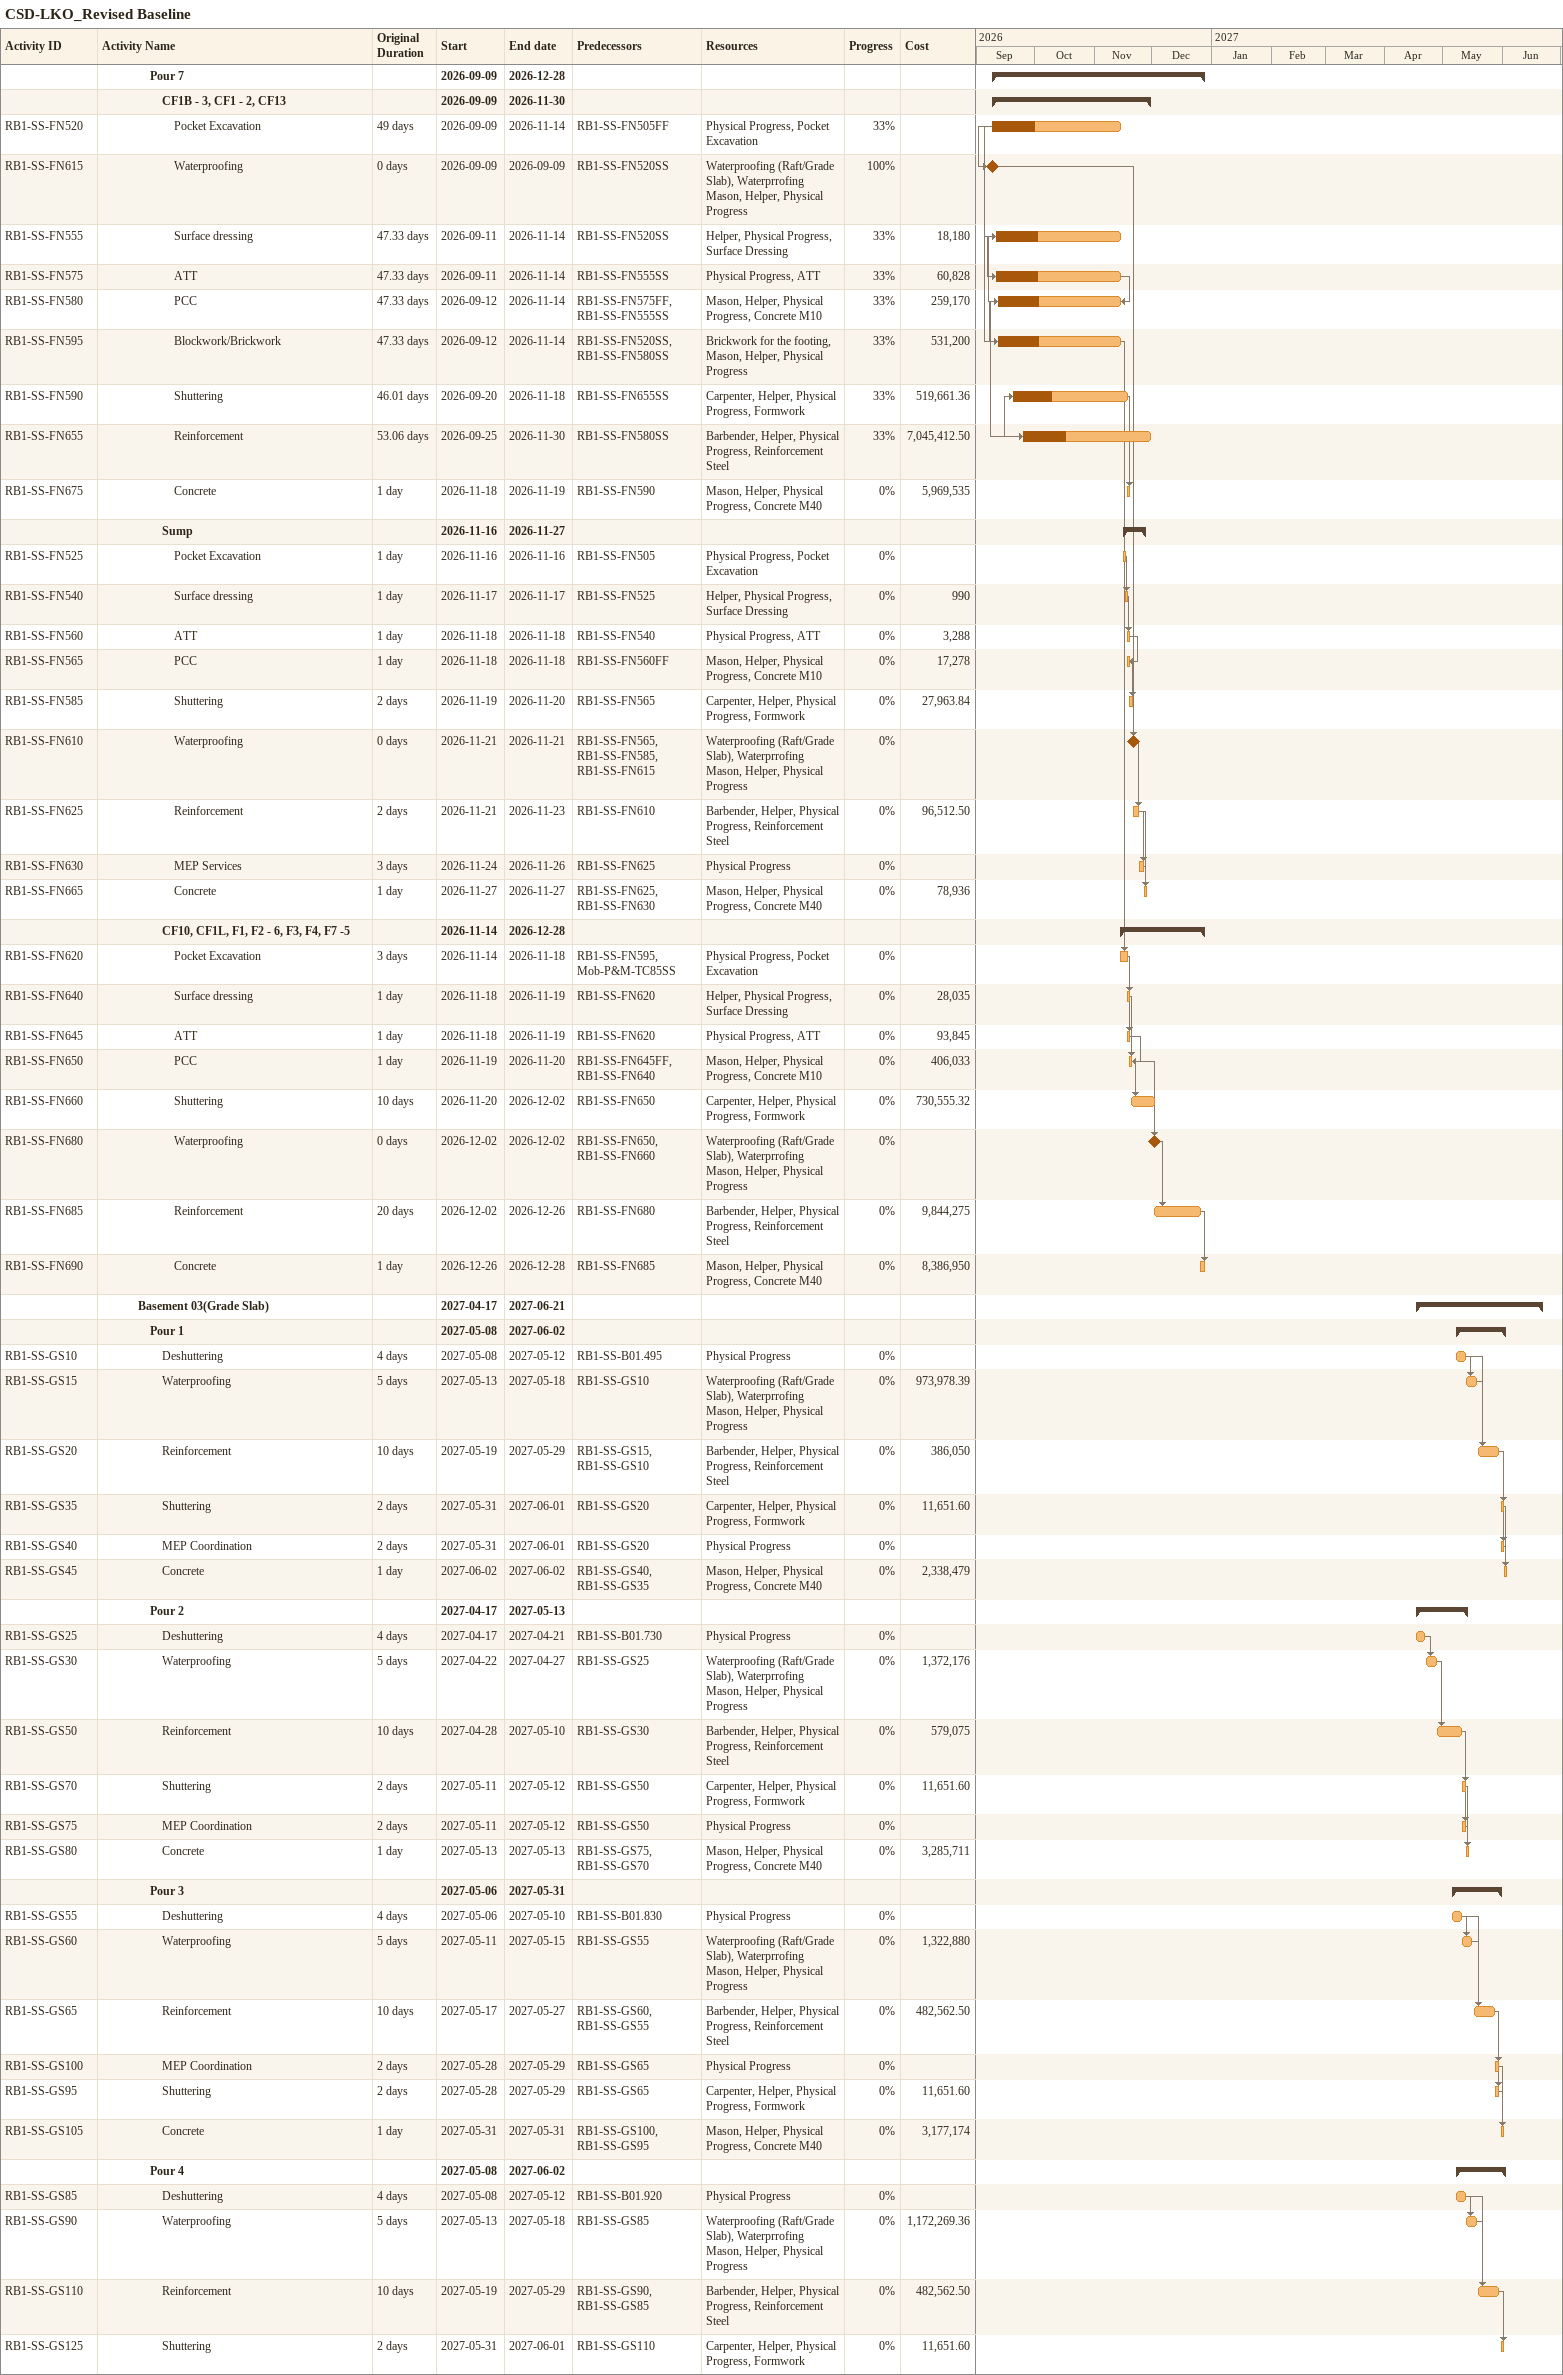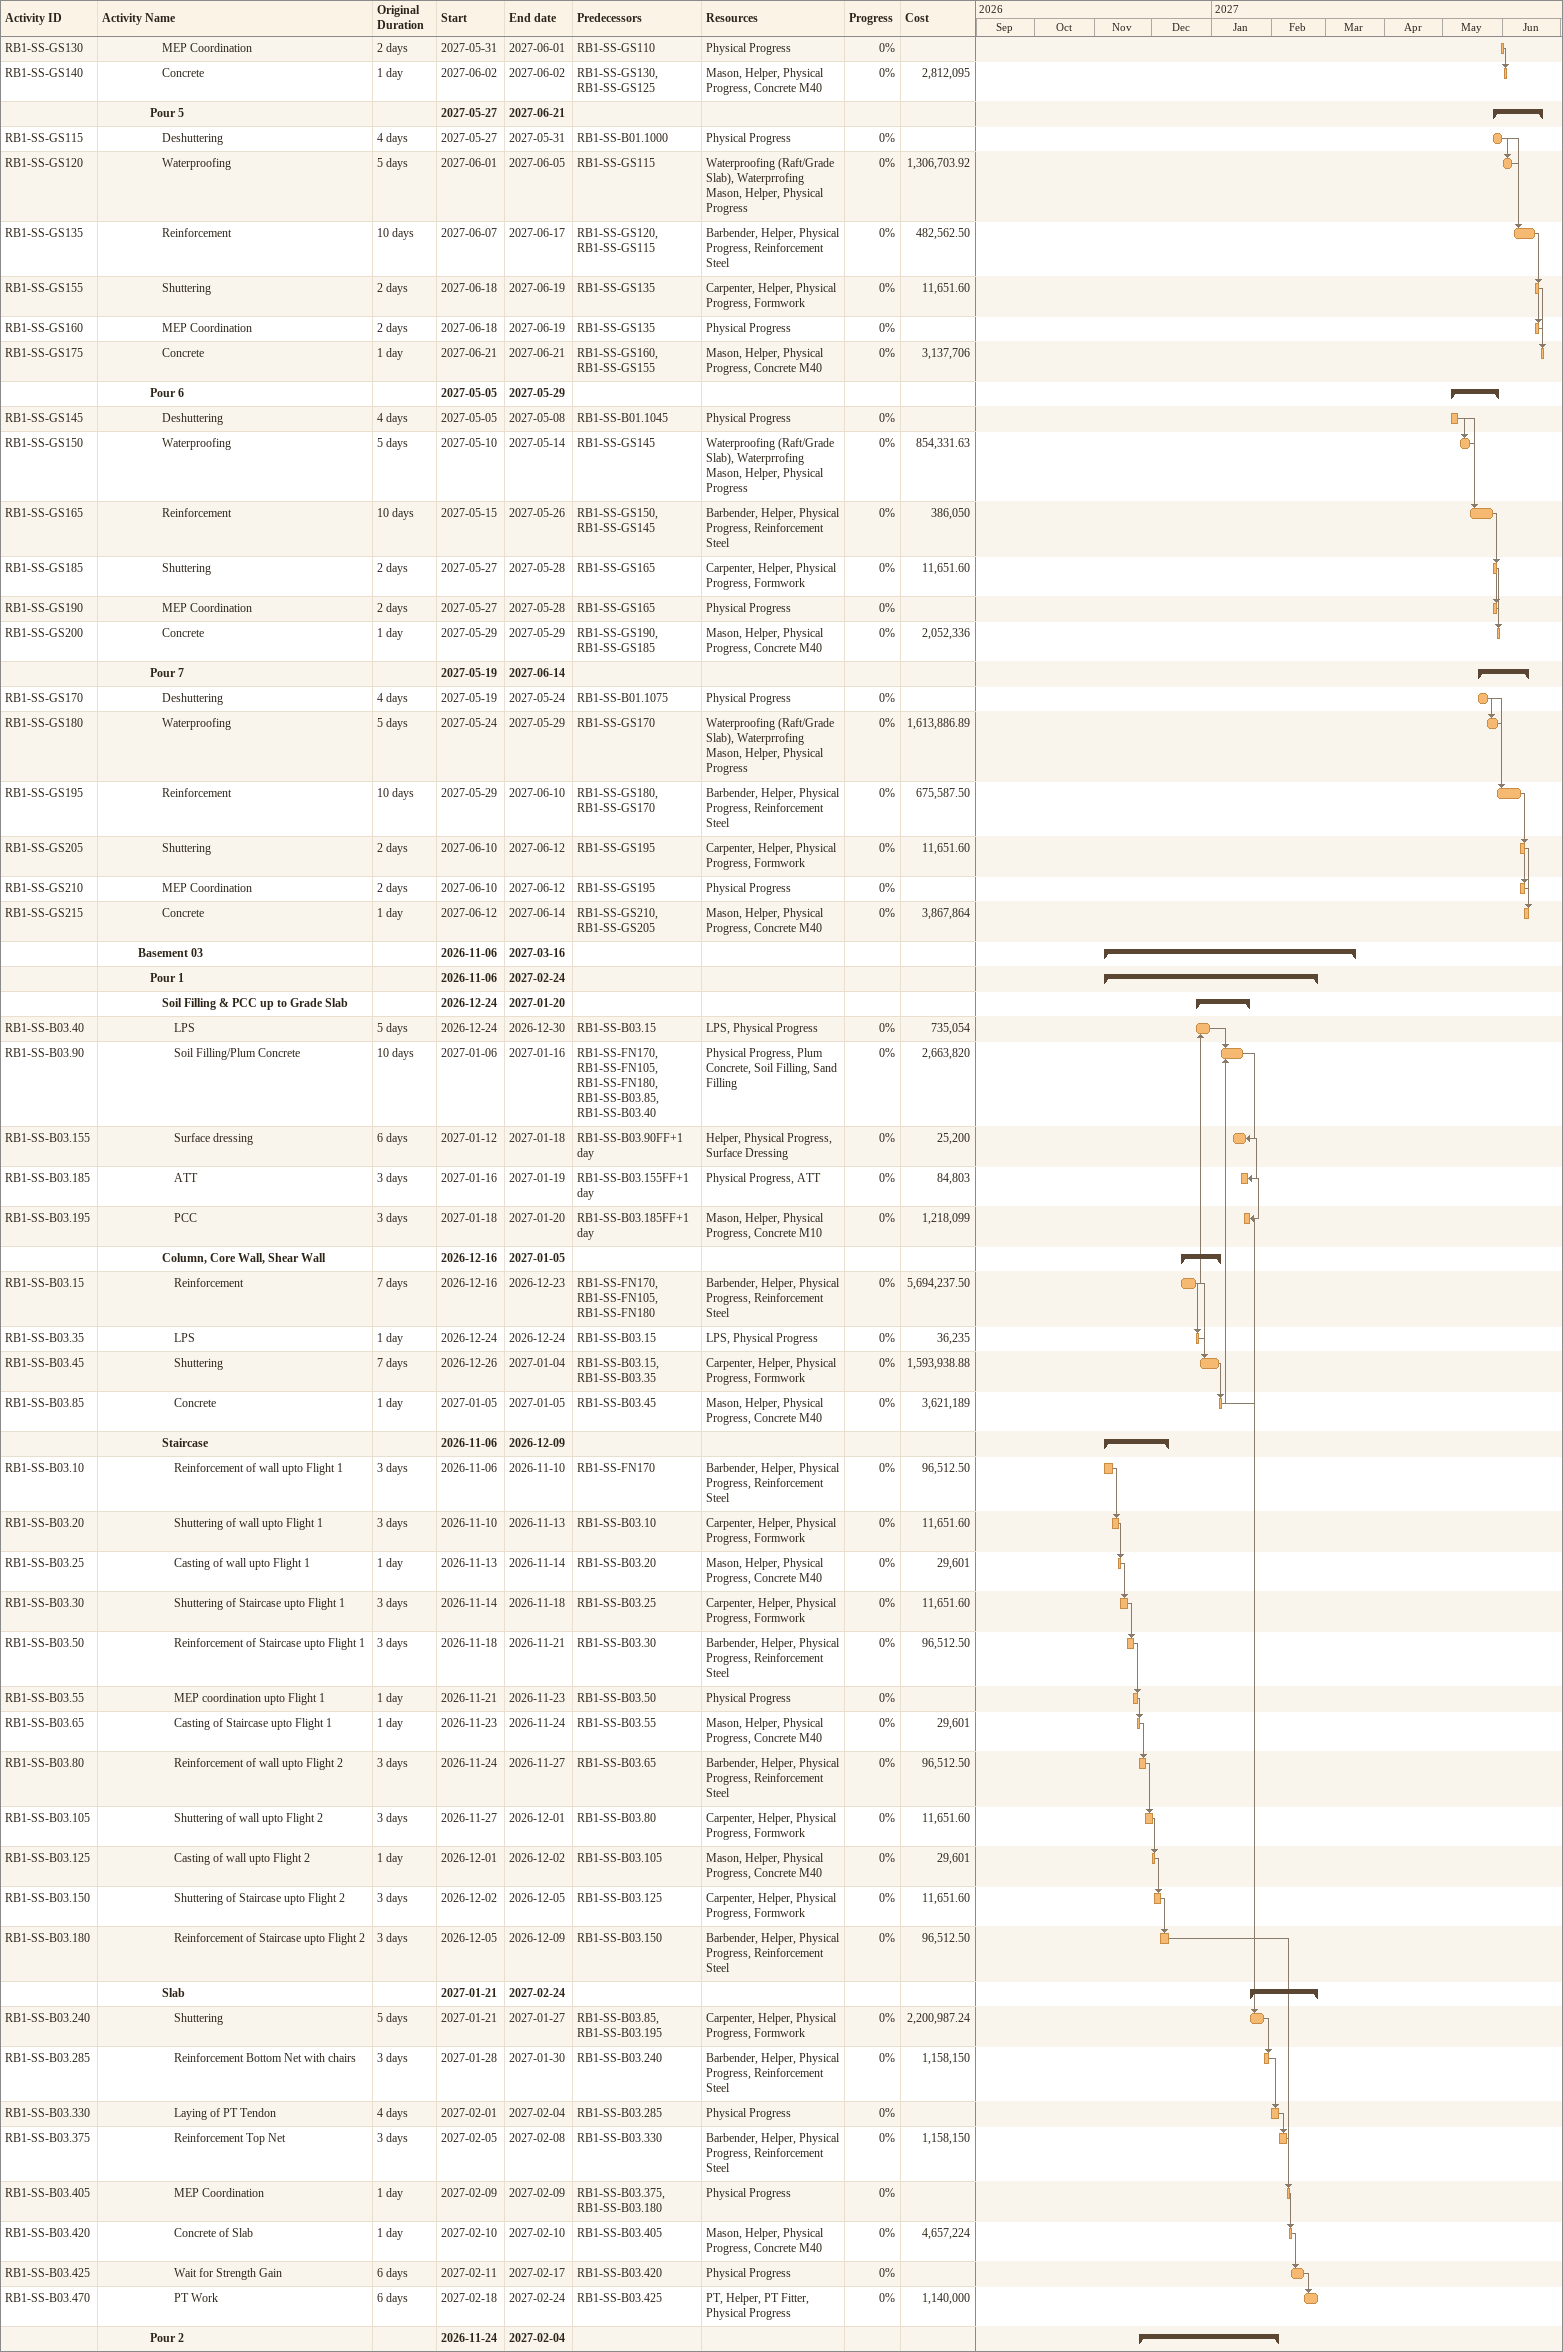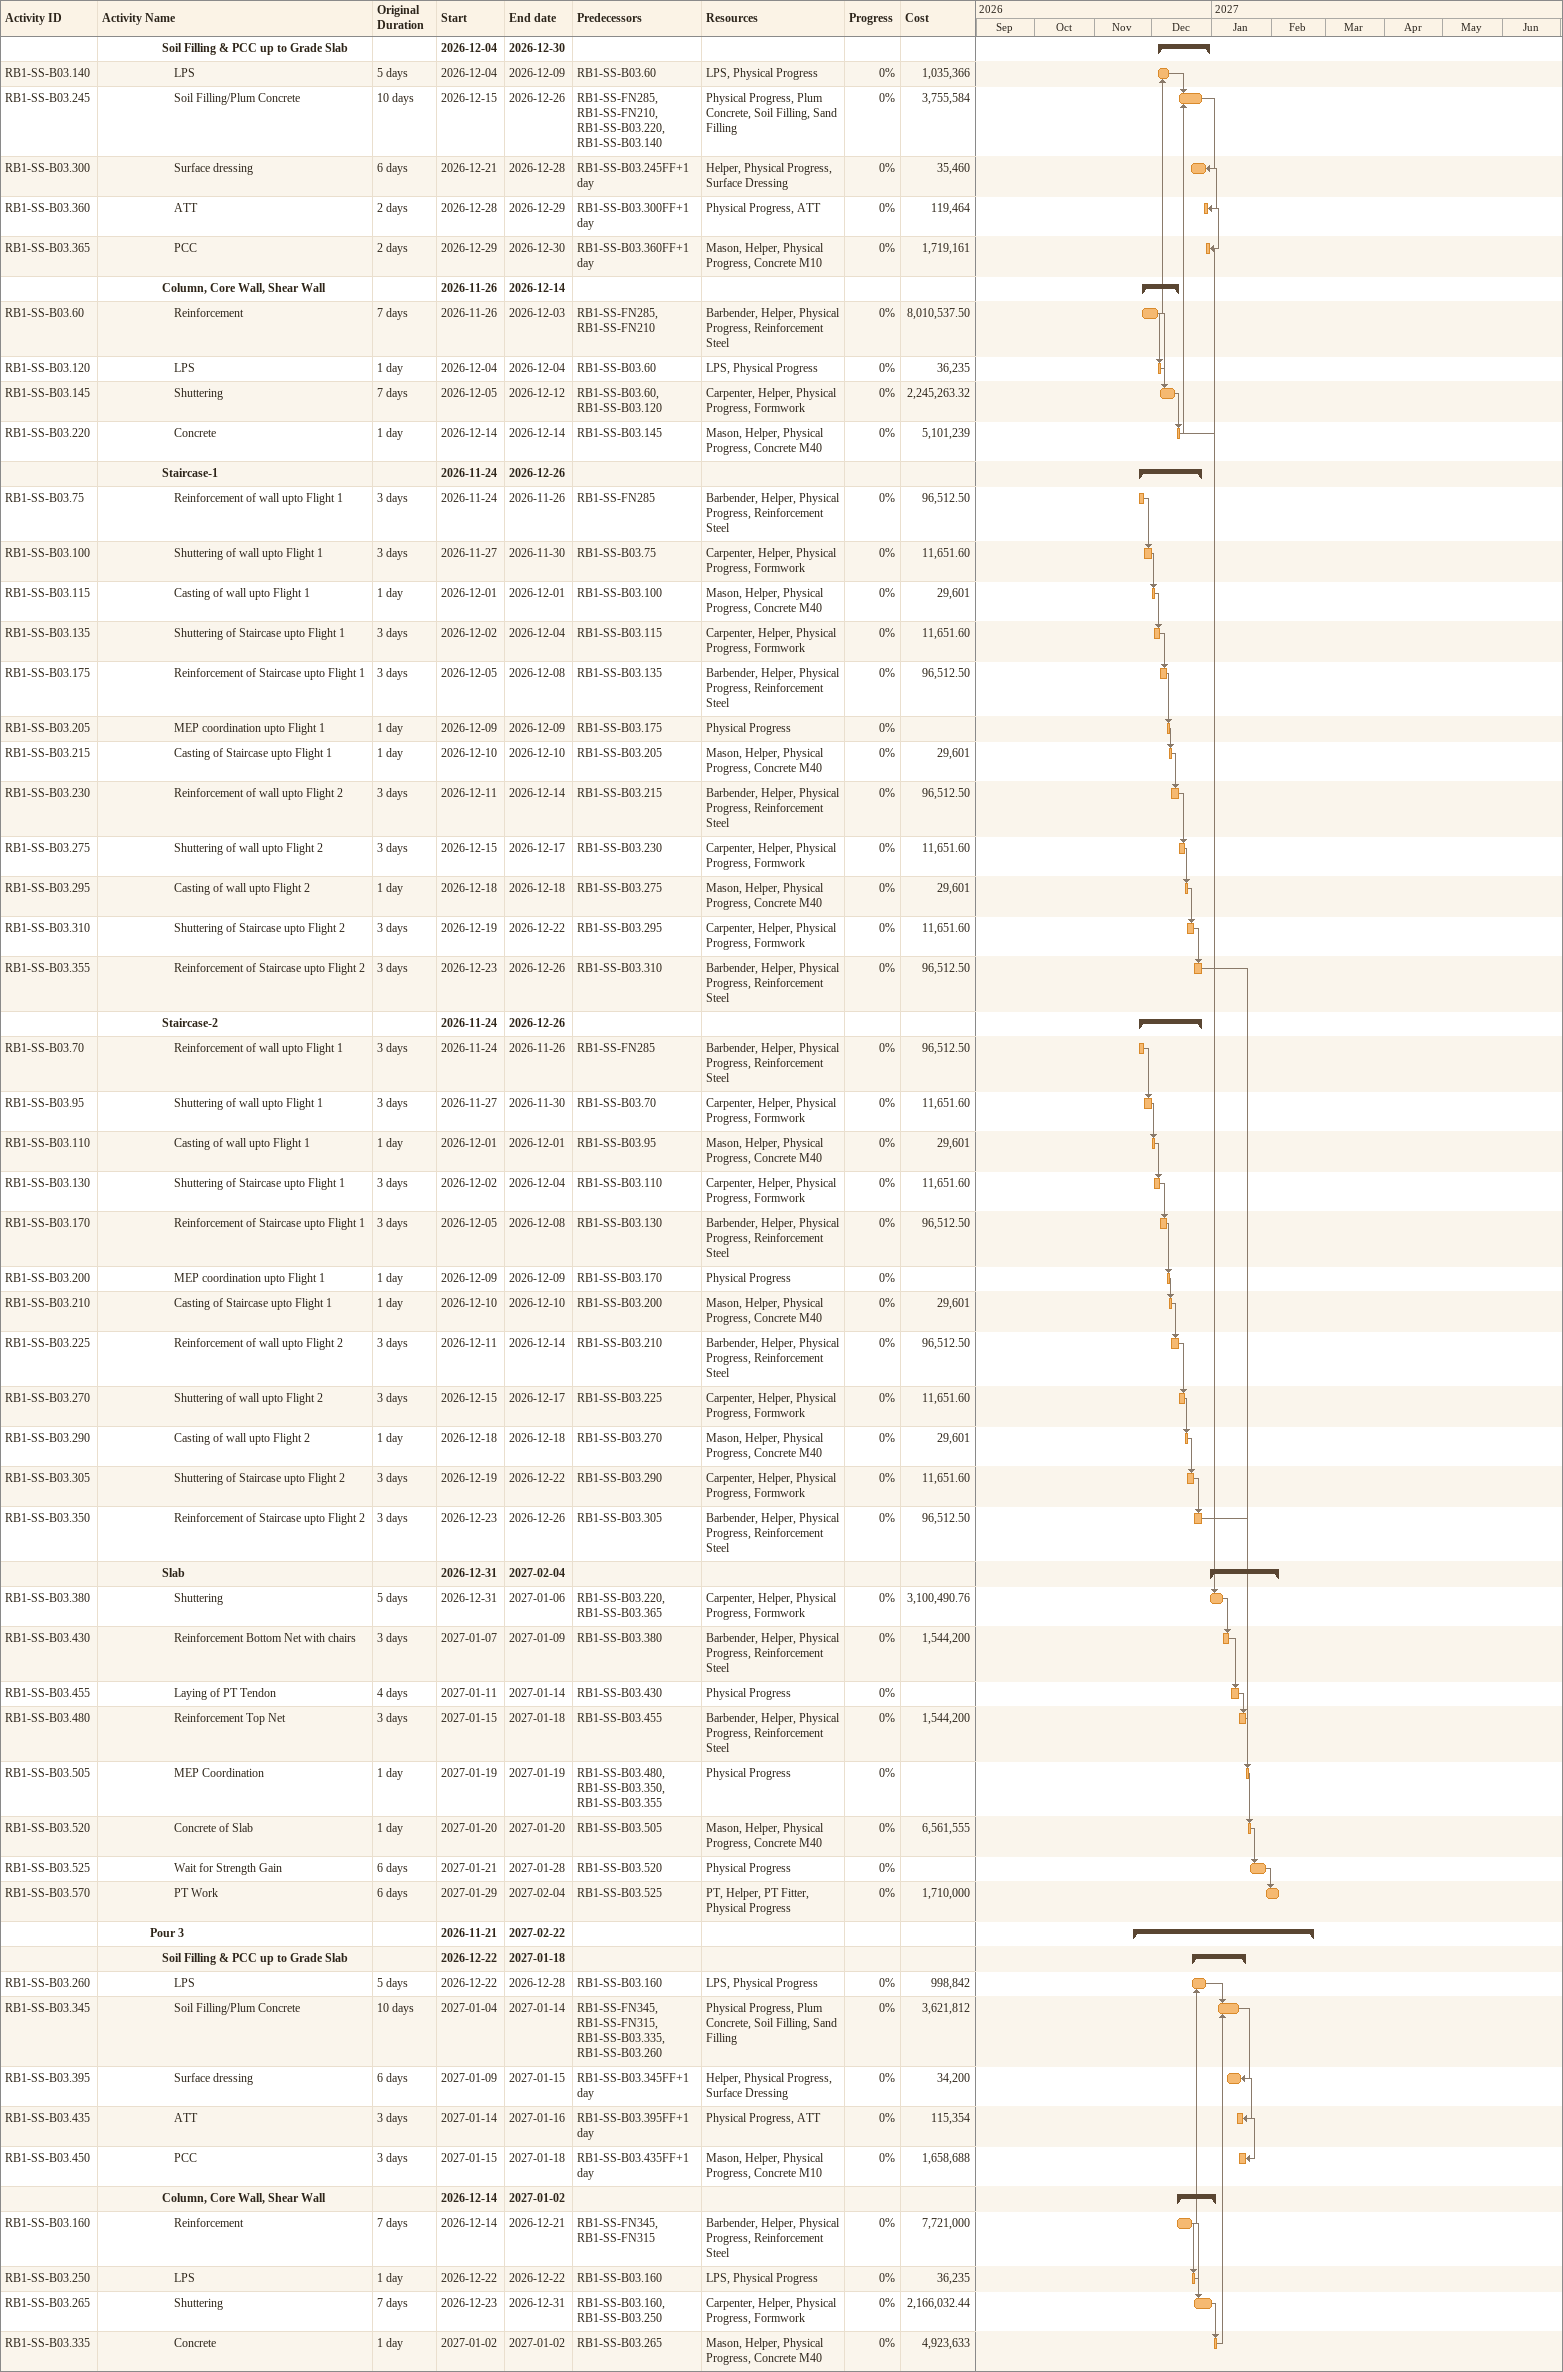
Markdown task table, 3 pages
CSD-LKO_Revised Baseline

| ID | Level | Task | Original duration | Start | Finish | Predecessors | Resources | % complete | Cost |
|---|---|---|---|---|---|---|---|---|---|
|  | 5 | **Pour 7** |  | 2026-09-09 | 2026-12-28 |  |  |  |  |
|  | 6 | **CF1B - 3, CF1 - 2, CF13** |  | 2026-09-09 | 2026-11-30 |  |  |  |  |
| RB1-SS-FN520 | 7 | Pocket Excavation | 49d | 2026-09-09 | 2026-11-14 | RB1-SS-FN505FF | Physical Progress, Pocket Excavation | 33 |  |
| RB1-SS-FN615 | 7 | Waterproofing | 0d | 2026-09-09 | 2026-09-09 | RB1-SS-FN520SS | Waterproofing (Raft/Grade Slab), Waterprrofing Mason, Helper, Physical Progress | 100 |  |
| RB1-SS-FN555 | 7 | Surface dressing | 47.33d | 2026-09-11 | 2026-11-14 | RB1-SS-FN520SS | Helper, Physical Progress, Surface Dressing | 33 | 18180 |
| RB1-SS-FN575 | 7 | ATT | 47.33d | 2026-09-11 | 2026-11-14 | RB1-SS-FN555SS | Physical Progress, ATT | 33 | 60828 |
| RB1-SS-FN580 | 7 | PCC | 47.33d | 2026-09-12 | 2026-11-14 | RB1-SS-FN575FF, RB1-SS-FN555SS | Mason, Helper, Physical Progress, Concrete M10 | 33 | 259170 |
| RB1-SS-FN595 | 7 | Blockwork/Brickwork | 47.33d | 2026-09-12 | 2026-11-14 | RB1-SS-FN520SS, RB1-SS-FN580SS | Brickwork for the footing, Mason, Helper, Physical Progress | 33 | 531200 |
| RB1-SS-FN590 | 7 | Shuttering | 46.01d | 2026-09-20 | 2026-11-18 | RB1-SS-FN655SS | Carpenter, Helper, Physical Progress, Formwork | 33 | 519661.36 |
| RB1-SS-FN655 | 7 | Reinforcement | 53.06d | 2026-09-25 | 2026-11-30 | RB1-SS-FN580SS | Barbender, Helper, Physical Progress, Reinforcement Steel | 33 | 7045412.50 |
| RB1-SS-FN675 | 7 | Concrete | 1d | 2026-11-18 | 2026-11-19 | RB1-SS-FN590 | Mason, Helper, Physical Progress, Concrete M40 | 0 | 5969535 |
|  | 6 | **Sump** |  | 2026-11-16 | 2026-11-27 |  |  |  |  |
| RB1-SS-FN525 | 7 | Pocket Excavation | 1d | 2026-11-16 | 2026-11-16 | RB1-SS-FN505 | Physical Progress, Pocket Excavation | 0 |  |
| RB1-SS-FN540 | 7 | Surface dressing | 1d | 2026-11-17 | 2026-11-17 | RB1-SS-FN525 | Helper, Physical Progress, Surface Dressing | 0 | 990 |
| RB1-SS-FN560 | 7 | ATT | 1d | 2026-11-18 | 2026-11-18 | RB1-SS-FN540 | Physical Progress, ATT | 0 | 3288 |
| RB1-SS-FN565 | 7 | PCC | 1d | 2026-11-18 | 2026-11-18 | RB1-SS-FN560FF | Mason, Helper, Physical Progress, Concrete M10 | 0 | 17278 |
| RB1-SS-FN585 | 7 | Shuttering | 2d | 2026-11-19 | 2026-11-20 | RB1-SS-FN565 | Carpenter, Helper, Physical Progress, Formwork | 0 | 27963.84 |
| RB1-SS-FN610 | 7 | Waterproofing | 0d | 2026-11-21 | 2026-11-21 | RB1-SS-FN565, RB1-SS-FN585, RB1-SS-FN615 | Waterproofing (Raft/Grade Slab), Waterprrofing Mason, Helper, Physical Progress | 0 |  |
| RB1-SS-FN625 | 7 | Reinforcement | 2d | 2026-11-21 | 2026-11-23 | RB1-SS-FN610 | Barbender, Helper, Physical Progress, Reinforcement Steel | 0 | 96512.50 |
| RB1-SS-FN630 | 7 | MEP Services | 3d | 2026-11-24 | 2026-11-26 | RB1-SS-FN625 | Physical Progress | 0 |  |
| RB1-SS-FN665 | 7 | Concrete | 1d | 2026-11-27 | 2026-11-27 | RB1-SS-FN625, RB1-SS-FN630 | Mason, Helper, Physical Progress, Concrete M40 | 0 | 78936 |
|  | 6 | **CF10, CF1L, F1, F2 - 6, F3, F4, F7 -5** |  | 2026-11-14 | 2026-12-28 |  |  |  |  |
| RB1-SS-FN620 | 7 | Pocket Excavation | 3d | 2026-11-14 | 2026-11-18 | RB1-SS-FN595, Mob-P&M-TC85SS | Physical Progress, Pocket Excavation | 0 |  |
| RB1-SS-FN640 | 7 | Surface dressing | 1d | 2026-11-18 | 2026-11-19 | RB1-SS-FN620 | Helper, Physical Progress, Surface Dressing | 0 | 28035 |
| RB1-SS-FN645 | 7 | ATT | 1d | 2026-11-18 | 2026-11-19 | RB1-SS-FN620 | Physical Progress, ATT | 0 | 93845 |
| RB1-SS-FN650 | 7 | PCC | 1d | 2026-11-19 | 2026-11-20 | RB1-SS-FN645FF, RB1-SS-FN640 | Mason, Helper, Physical Progress, Concrete M10 | 0 | 406033 |
| RB1-SS-FN660 | 7 | Shuttering | 10d | 2026-11-20 | 2026-12-02 | RB1-SS-FN650 | Carpenter, Helper, Physical Progress, Formwork | 0 | 730555.32 |
| RB1-SS-FN680 | 7 | Waterproofing | 0d | 2026-12-02 | 2026-12-02 | RB1-SS-FN650, RB1-SS-FN660 | Waterproofing (Raft/Grade Slab), Waterprrofing Mason, Helper, Physical Progress | 0 |  |
| RB1-SS-FN685 | 7 | Reinforcement | 20d | 2026-12-02 | 2026-12-26 | RB1-SS-FN680 | Barbender, Helper, Physical Progress, Reinforcement Steel | 0 | 9844275 |
| RB1-SS-FN690 | 7 | Concrete | 1d | 2026-12-26 | 2026-12-28 | RB1-SS-FN685 | Mason, Helper, Physical Progress, Concrete M40 | 0 | 8386950 |
|  | 4 | **Basement 03(Grade Slab)** |  | 2027-04-17 | 2027-06-21 |  |  |  |  |
|  | 5 | **Pour 1** |  | 2027-05-08 | 2027-06-02 |  |  |  |  |
| RB1-SS-GS10 | 6 | Deshuttering | 4d | 2027-05-08 | 2027-05-12 | RB1-SS-B01.495 | Physical Progress | 0 |  |
| RB1-SS-GS15 | 6 | Waterproofing | 5d | 2027-05-13 | 2027-05-18 | RB1-SS-GS10 | Waterproofing (Raft/Grade Slab), Waterprrofing Mason, Helper, Physical Progress | 0 | 973978.39 |
| RB1-SS-GS20 | 6 | Reinforcement | 10d | 2027-05-19 | 2027-05-29 | RB1-SS-GS15, RB1-SS-GS10 | Barbender, Helper, Physical Progress, Reinforcement Steel | 0 | 386050 |
| RB1-SS-GS35 | 6 | Shuttering | 2d | 2027-05-31 | 2027-06-01 | RB1-SS-GS20 | Carpenter, Helper, Physical Progress, Formwork | 0 | 11651.60 |
| RB1-SS-GS40 | 6 | MEP Coordination | 2d | 2027-05-31 | 2027-06-01 | RB1-SS-GS20 | Physical Progress | 0 |  |
| RB1-SS-GS45 | 6 | Concrete | 1d | 2027-06-02 | 2027-06-02 | RB1-SS-GS40, RB1-SS-GS35 | Mason, Helper, Physical Progress, Concrete M40 | 0 | 2338479 |
|  | 5 | **Pour 2** |  | 2027-04-17 | 2027-05-13 |  |  |  |  |
| RB1-SS-GS25 | 6 | Deshuttering | 4d | 2027-04-17 | 2027-04-21 | RB1-SS-B01.730 | Physical Progress | 0 |  |
| RB1-SS-GS30 | 6 | Waterproofing | 5d | 2027-04-22 | 2027-04-27 | RB1-SS-GS25 | Waterproofing (Raft/Grade Slab), Waterprrofing Mason, Helper, Physical Progress | 0 | 1372176 |
| RB1-SS-GS50 | 6 | Reinforcement | 10d | 2027-04-28 | 2027-05-10 | RB1-SS-GS30 | Barbender, Helper, Physical Progress, Reinforcement Steel | 0 | 579075 |
| RB1-SS-GS70 | 6 | Shuttering | 2d | 2027-05-11 | 2027-05-12 | RB1-SS-GS50 | Carpenter, Helper, Physical Progress, Formwork | 0 | 11651.60 |
| RB1-SS-GS75 | 6 | MEP Coordination | 2d | 2027-05-11 | 2027-05-12 | RB1-SS-GS50 | Physical Progress | 0 |  |
| RB1-SS-GS80 | 6 | Concrete | 1d | 2027-05-13 | 2027-05-13 | RB1-SS-GS75, RB1-SS-GS70 | Mason, Helper, Physical Progress, Concrete M40 | 0 | 3285711 |
|  | 5 | **Pour 3** |  | 2027-05-06 | 2027-05-31 |  |  |  |  |
| RB1-SS-GS55 | 6 | Deshuttering | 4d | 2027-05-06 | 2027-05-10 | RB1-SS-B01.830 | Physical Progress | 0 |  |
| RB1-SS-GS60 | 6 | Waterproofing | 5d | 2027-05-11 | 2027-05-15 | RB1-SS-GS55 | Waterproofing (Raft/Grade Slab), Waterprrofing Mason, Helper, Physical Progress | 0 | 1322880 |
| RB1-SS-GS65 | 6 | Reinforcement | 10d | 2027-05-17 | 2027-05-27 | RB1-SS-GS60, RB1-SS-GS55 | Barbender, Helper, Physical Progress, Reinforcement Steel | 0 | 482562.50 |
| RB1-SS-GS100 | 6 | MEP Coordination | 2d | 2027-05-28 | 2027-05-29 | RB1-SS-GS65 | Physical Progress | 0 |  |
| RB1-SS-GS95 | 6 | Shuttering | 2d | 2027-05-28 | 2027-05-29 | RB1-SS-GS65 | Carpenter, Helper, Physical Progress, Formwork | 0 | 11651.60 |
| RB1-SS-GS105 | 6 | Concrete | 1d | 2027-05-31 | 2027-05-31 | RB1-SS-GS100, RB1-SS-GS95 | Mason, Helper, Physical Progress, Concrete M40 | 0 | 3177174 |
|  | 5 | **Pour 4** |  | 2027-05-08 | 2027-06-02 |  |  |  |  |
| RB1-SS-GS85 | 6 | Deshuttering | 4d | 2027-05-08 | 2027-05-12 | RB1-SS-B01.920 | Physical Progress | 0 |  |
| RB1-SS-GS90 | 6 | Waterproofing | 5d | 2027-05-13 | 2027-05-18 | RB1-SS-GS85 | Waterproofing (Raft/Grade Slab), Waterprrofing Mason, Helper, Physical Progress | 0 | 1172269.36 |
| RB1-SS-GS110 | 6 | Reinforcement | 10d | 2027-05-19 | 2027-05-29 | RB1-SS-GS90, RB1-SS-GS85 | Barbender, Helper, Physical Progress, Reinforcement Steel | 0 | 482562.50 |
| RB1-SS-GS125 | 6 | Shuttering | 2d | 2027-05-31 | 2027-06-01 | RB1-SS-GS110 | Carpenter, Helper, Physical Progress, Formwork | 0 | 11651.60 |
| RB1-SS-GS130 | 6 | MEP Coordination | 2d | 2027-05-31 | 2027-06-01 | RB1-SS-GS110 | Physical Progress | 0 |  |
| RB1-SS-GS140 | 6 | Concrete | 1d | 2027-06-02 | 2027-06-02 | RB1-SS-GS130, RB1-SS-GS125 | Mason, Helper, Physical Progress, Concrete M40 | 0 | 2812095 |
|  | 5 | **Pour 5** |  | 2027-05-27 | 2027-06-21 |  |  |  |  |
| RB1-SS-GS115 | 6 | Deshuttering | 4d | 2027-05-27 | 2027-05-31 | RB1-SS-B01.1000 | Physical Progress | 0 |  |
| RB1-SS-GS120 | 6 | Waterproofing | 5d | 2027-06-01 | 2027-06-05 | RB1-SS-GS115 | Waterproofing (Raft/Grade Slab), Waterprrofing Mason, Helper, Physical Progress | 0 | 1306703.92 |
| RB1-SS-GS135 | 6 | Reinforcement | 10d | 2027-06-07 | 2027-06-17 | RB1-SS-GS120, RB1-SS-GS115 | Barbender, Helper, Physical Progress, Reinforcement Steel | 0 | 482562.50 |
| RB1-SS-GS155 | 6 | Shuttering | 2d | 2027-06-18 | 2027-06-19 | RB1-SS-GS135 | Carpenter, Helper, Physical Progress, Formwork | 0 | 11651.60 |
| RB1-SS-GS160 | 6 | MEP Coordination | 2d | 2027-06-18 | 2027-06-19 | RB1-SS-GS135 | Physical Progress | 0 |  |
| RB1-SS-GS175 | 6 | Concrete | 1d | 2027-06-21 | 2027-06-21 | RB1-SS-GS160, RB1-SS-GS155 | Mason, Helper, Physical Progress, Concrete M40 | 0 | 3137706 |
|  | 5 | **Pour 6** |  | 2027-05-05 | 2027-05-29 |  |  |  |  |
| RB1-SS-GS145 | 6 | Deshuttering | 4d | 2027-05-05 | 2027-05-08 | RB1-SS-B01.1045 | Physical Progress | 0 |  |
| RB1-SS-GS150 | 6 | Waterproofing | 5d | 2027-05-10 | 2027-05-14 | RB1-SS-GS145 | Waterproofing (Raft/Grade Slab), Waterprrofing Mason, Helper, Physical Progress | 0 | 854331.63 |
| RB1-SS-GS165 | 6 | Reinforcement | 10d | 2027-05-15 | 2027-05-26 | RB1-SS-GS150, RB1-SS-GS145 | Barbender, Helper, Physical Progress, Reinforcement Steel | 0 | 386050 |
| RB1-SS-GS185 | 6 | Shuttering | 2d | 2027-05-27 | 2027-05-28 | RB1-SS-GS165 | Carpenter, Helper, Physical Progress, Formwork | 0 | 11651.60 |
| RB1-SS-GS190 | 6 | MEP Coordination | 2d | 2027-05-27 | 2027-05-28 | RB1-SS-GS165 | Physical Progress | 0 |  |
| RB1-SS-GS200 | 6 | Concrete | 1d | 2027-05-29 | 2027-05-29 | RB1-SS-GS190, RB1-SS-GS185 | Mason, Helper, Physical Progress, Concrete M40 | 0 | 2052336 |
|  | 5 | **Pour 7** |  | 2027-05-19 | 2027-06-14 |  |  |  |  |
| RB1-SS-GS170 | 6 | Deshuttering | 4d | 2027-05-19 | 2027-05-24 | RB1-SS-B01.1075 | Physical Progress | 0 |  |
| RB1-SS-GS180 | 6 | Waterproofing | 5d | 2027-05-24 | 2027-05-29 | RB1-SS-GS170 | Waterproofing (Raft/Grade Slab), Waterprrofing Mason, Helper, Physical Progress | 0 | 1613886.89 |
| RB1-SS-GS195 | 6 | Reinforcement | 10d | 2027-05-29 | 2027-06-10 | RB1-SS-GS180, RB1-SS-GS170 | Barbender, Helper, Physical Progress, Reinforcement Steel | 0 | 675587.50 |
| RB1-SS-GS205 | 6 | Shuttering | 2d | 2027-06-10 | 2027-06-12 | RB1-SS-GS195 | Carpenter, Helper, Physical Progress, Formwork | 0 | 11651.60 |
| RB1-SS-GS210 | 6 | MEP Coordination | 2d | 2027-06-10 | 2027-06-12 | RB1-SS-GS195 | Physical Progress | 0 |  |
| RB1-SS-GS215 | 6 | Concrete | 1d | 2027-06-12 | 2027-06-14 | RB1-SS-GS210, RB1-SS-GS205 | Mason, Helper, Physical Progress, Concrete M40 | 0 | 3867864 |
|  | 4 | **Basement 03** |  | 2026-11-06 | 2027-03-16 |  |  |  |  |
|  | 5 | **Pour 1** |  | 2026-11-06 | 2027-02-24 |  |  |  |  |
|  | 6 | **Soil Filling & PCC up to Grade Slab** |  | 2026-12-24 | 2027-01-20 |  |  |  |  |
| RB1-SS-B03.40 | 7 | LPS | 5d | 2026-12-24 | 2026-12-30 | RB1-SS-B03.15 | LPS, Physical Progress | 0 | 735054 |
| RB1-SS-B03.90 | 7 | Soil Filling/Plum Concrete | 10d | 2027-01-06 | 2027-01-16 | RB1-SS-FN170, RB1-SS-FN105, RB1-SS-FN180, RB1-SS-B03.85, RB1-SS-B03.40 | Physical Progress, Plum Concrete, Soil Filling, Sand Filling | 0 | 2663820 |
| RB1-SS-B03.155 | 7 | Surface dressing | 6d | 2027-01-12 | 2027-01-18 | RB1-SS-B03.90FF+1d | Helper, Physical Progress, Surface Dressing | 0 | 25200 |
| RB1-SS-B03.185 | 7 | ATT | 3d | 2027-01-16 | 2027-01-19 | RB1-SS-B03.155FF+1d | Physical Progress, ATT | 0 | 84803 |
| RB1-SS-B03.195 | 7 | PCC | 3d | 2027-01-18 | 2027-01-20 | RB1-SS-B03.185FF+1d | Mason, Helper, Physical Progress, Concrete M10 | 0 | 1218099 |
|  | 6 | **Column, Core Wall, Shear Wall** |  | 2026-12-16 | 2027-01-05 |  |  |  |  |
| RB1-SS-B03.15 | 7 | Reinforcement | 7d | 2026-12-16 | 2026-12-23 | RB1-SS-FN170, RB1-SS-FN105, RB1-SS-FN180 | Barbender, Helper, Physical Progress, Reinforcement Steel | 0 | 5694237.50 |
| RB1-SS-B03.35 | 7 | LPS | 1d | 2026-12-24 | 2026-12-24 | RB1-SS-B03.15 | LPS, Physical Progress | 0 | 36235 |
| RB1-SS-B03.45 | 7 | Shuttering | 7d | 2026-12-26 | 2027-01-04 | RB1-SS-B03.15, RB1-SS-B03.35 | Carpenter, Helper, Physical Progress, Formwork | 0 | 1593938.88 |
| RB1-SS-B03.85 | 7 | Concrete | 1d | 2027-01-05 | 2027-01-05 | RB1-SS-B03.45 | Mason, Helper, Physical Progress, Concrete M40 | 0 | 3621189 |
|  | 6 | **Staircase** |  | 2026-11-06 | 2026-12-09 |  |  |  |  |
| RB1-SS-B03.10 | 7 | Reinforcement of wall upto Flight 1 | 3d | 2026-11-06 | 2026-11-10 | RB1-SS-FN170 | Barbender, Helper, Physical Progress, Reinforcement Steel | 0 | 96512.50 |
| RB1-SS-B03.20 | 7 | Shuttering of wall upto Flight 1 | 3d | 2026-11-10 | 2026-11-13 | RB1-SS-B03.10 | Carpenter, Helper, Physical Progress, Formwork | 0 | 11651.60 |
| RB1-SS-B03.25 | 7 | Casting of wall upto Flight 1 | 1d | 2026-11-13 | 2026-11-14 | RB1-SS-B03.20 | Mason, Helper, Physical Progress, Concrete M40 | 0 | 29601 |
| RB1-SS-B03.30 | 7 | Shuttering of Staircase upto Flight 1 | 3d | 2026-11-14 | 2026-11-18 | RB1-SS-B03.25 | Carpenter, Helper, Physical Progress, Formwork | 0 | 11651.60 |
| RB1-SS-B03.50 | 7 | Reinforcement of Staircase upto Flight 1 | 3d | 2026-11-18 | 2026-11-21 | RB1-SS-B03.30 | Barbender, Helper, Physical Progress, Reinforcement Steel | 0 | 96512.50 |
| RB1-SS-B03.55 | 7 | MEP coordination upto Flight 1 | 1d | 2026-11-21 | 2026-11-23 | RB1-SS-B03.50 | Physical Progress | 0 |  |
| RB1-SS-B03.65 | 7 | Casting of Staircase upto Flight 1 | 1d | 2026-11-23 | 2026-11-24 | RB1-SS-B03.55 | Mason, Helper, Physical Progress, Concrete M40 | 0 | 29601 |
| RB1-SS-B03.80 | 7 | Reinforcement of wall upto Flight 2 | 3d | 2026-11-24 | 2026-11-27 | RB1-SS-B03.65 | Barbender, Helper, Physical Progress, Reinforcement Steel | 0 | 96512.50 |
| RB1-SS-B03.105 | 7 | Shuttering of wall upto Flight 2 | 3d | 2026-11-27 | 2026-12-01 | RB1-SS-B03.80 | Carpenter, Helper, Physical Progress, Formwork | 0 | 11651.60 |
| RB1-SS-B03.125 | 7 | Casting of wall upto Flight 2 | 1d | 2026-12-01 | 2026-12-02 | RB1-SS-B03.105 | Mason, Helper, Physical Progress, Concrete M40 | 0 | 29601 |
| RB1-SS-B03.150 | 7 | Shuttering of Staircase upto Flight 2 | 3d | 2026-12-02 | 2026-12-05 | RB1-SS-B03.125 | Carpenter, Helper, Physical Progress, Formwork | 0 | 11651.60 |
| RB1-SS-B03.180 | 7 | Reinforcement of Staircase upto Flight 2 | 3d | 2026-12-05 | 2026-12-09 | RB1-SS-B03.150 | Barbender, Helper, Physical Progress, Reinforcement Steel | 0 | 96512.50 |
|  | 6 | **Slab** |  | 2027-01-21 | 2027-02-24 |  |  |  |  |
| RB1-SS-B03.240 | 7 | Shuttering | 5d | 2027-01-21 | 2027-01-27 | RB1-SS-B03.85, RB1-SS-B03.195 | Carpenter, Helper, Physical Progress, Formwork | 0 | 2200987.24 |
| RB1-SS-B03.285 | 7 | Reinforcement Bottom Net with chairs | 3d | 2027-01-28 | 2027-01-30 | RB1-SS-B03.240 | Barbender, Helper, Physical Progress, Reinforcement Steel | 0 | 1158150 |
| RB1-SS-B03.330 | 7 | Laying of PT Tendon | 4d | 2027-02-01 | 2027-02-04 | RB1-SS-B03.285 | Physical Progress | 0 |  |
| RB1-SS-B03.375 | 7 | Reinforcement Top Net | 3d | 2027-02-05 | 2027-02-08 | RB1-SS-B03.330 | Barbender, Helper, Physical Progress, Reinforcement Steel | 0 | 1158150 |
| RB1-SS-B03.405 | 7 | MEP Coordination | 1d | 2027-02-09 | 2027-02-09 | RB1-SS-B03.375, RB1-SS-B03.180 | Physical Progress | 0 |  |
| RB1-SS-B03.420 | 7 | Concrete of Slab | 1d | 2027-02-10 | 2027-02-10 | RB1-SS-B03.405 | Mason, Helper, Physical Progress, Concrete M40 | 0 | 4657224 |
| RB1-SS-B03.425 | 7 | Wait for Strength Gain | 6d | 2027-02-11 | 2027-02-17 | RB1-SS-B03.420 | Physical Progress | 0 |  |
| RB1-SS-B03.470 | 7 | PT Work | 6d | 2027-02-18 | 2027-02-24 | RB1-SS-B03.425 | PT, Helper, PT Fitter, Physical Progress | 0 | 1140000 |
|  | 5 | **Pour 2** |  | 2026-11-24 | 2027-02-04 |  |  |  |  |
|  | 6 | **Soil Filling & PCC up to Grade Slab** |  | 2026-12-04 | 2026-12-30 |  |  |  |  |
| RB1-SS-B03.140 | 7 | LPS | 5d | 2026-12-04 | 2026-12-09 | RB1-SS-B03.60 | LPS, Physical Progress | 0 | 1035366 |
| RB1-SS-B03.245 | 7 | Soil Filling/Plum Concrete | 10d | 2026-12-15 | 2026-12-26 | RB1-SS-FN285, RB1-SS-FN210, RB1-SS-B03.220, RB1-SS-B03.140 | Physical Progress, Plum Concrete, Soil Filling, Sand Filling | 0 | 3755584 |
| RB1-SS-B03.300 | 7 | Surface dressing | 6d | 2026-12-21 | 2026-12-28 | RB1-SS-B03.245FF+1d | Helper, Physical Progress, Surface Dressing | 0 | 35460 |
| RB1-SS-B03.360 | 7 | ATT | 2d | 2026-12-28 | 2026-12-29 | RB1-SS-B03.300FF+1d | Physical Progress, ATT | 0 | 119464 |
| RB1-SS-B03.365 | 7 | PCC | 2d | 2026-12-29 | 2026-12-30 | RB1-SS-B03.360FF+1d | Mason, Helper, Physical Progress, Concrete M10 | 0 | 1719161 |
|  | 6 | **Column, Core Wall, Shear Wall** |  | 2026-11-26 | 2026-12-14 |  |  |  |  |
| RB1-SS-B03.60 | 7 | Reinforcement | 7d | 2026-11-26 | 2026-12-03 | RB1-SS-FN285, RB1-SS-FN210 | Barbender, Helper, Physical Progress, Reinforcement Steel | 0 | 8010537.50 |
| RB1-SS-B03.120 | 7 | LPS | 1d | 2026-12-04 | 2026-12-04 | RB1-SS-B03.60 | LPS, Physical Progress | 0 | 36235 |
| RB1-SS-B03.145 | 7 | Shuttering | 7d | 2026-12-05 | 2026-12-12 | RB1-SS-B03.60, RB1-SS-B03.120 | Carpenter, Helper, Physical Progress, Formwork | 0 | 2245263.32 |
| RB1-SS-B03.220 | 7 | Concrete | 1d | 2026-12-14 | 2026-12-14 | RB1-SS-B03.145 | Mason, Helper, Physical Progress, Concrete M40 | 0 | 5101239 |
|  | 6 | **Staircase-1** |  | 2026-11-24 | 2026-12-26 |  |  |  |  |
| RB1-SS-B03.75 | 7 | Reinforcement of wall upto Flight 1 | 3d | 2026-11-24 | 2026-11-26 | RB1-SS-FN285 | Barbender, Helper, Physical Progress, Reinforcement Steel | 0 | 96512.50 |
| RB1-SS-B03.100 | 7 | Shuttering of wall upto Flight 1 | 3d | 2026-11-27 | 2026-11-30 | RB1-SS-B03.75 | Carpenter, Helper, Physical Progress, Formwork | 0 | 11651.60 |
| RB1-SS-B03.115 | 7 | Casting of wall upto Flight 1 | 1d | 2026-12-01 | 2026-12-01 | RB1-SS-B03.100 | Mason, Helper, Physical Progress, Concrete M40 | 0 | 29601 |
| RB1-SS-B03.135 | 7 | Shuttering of Staircase upto Flight 1 | 3d | 2026-12-02 | 2026-12-04 | RB1-SS-B03.115 | Carpenter, Helper, Physical Progress, Formwork | 0 | 11651.60 |
| RB1-SS-B03.175 | 7 | Reinforcement of Staircase upto Flight 1 | 3d | 2026-12-05 | 2026-12-08 | RB1-SS-B03.135 | Barbender, Helper, Physical Progress, Reinforcement Steel | 0 | 96512.50 |
| RB1-SS-B03.205 | 7 | MEP coordination upto Flight 1 | 1d | 2026-12-09 | 2026-12-09 | RB1-SS-B03.175 | Physical Progress | 0 |  |
| RB1-SS-B03.215 | 7 | Casting of Staircase upto Flight 1 | 1d | 2026-12-10 | 2026-12-10 | RB1-SS-B03.205 | Mason, Helper, Physical Progress, Concrete M40 | 0 | 29601 |
| RB1-SS-B03.230 | 7 | Reinforcement of wall upto Flight 2 | 3d | 2026-12-11 | 2026-12-14 | RB1-SS-B03.215 | Barbender, Helper, Physical Progress, Reinforcement Steel | 0 | 96512.50 |
| RB1-SS-B03.275 | 7 | Shuttering of wall upto Flight 2 | 3d | 2026-12-15 | 2026-12-17 | RB1-SS-B03.230 | Carpenter, Helper, Physical Progress, Formwork | 0 | 11651.60 |
| RB1-SS-B03.295 | 7 | Casting of wall upto Flight 2 | 1d | 2026-12-18 | 2026-12-18 | RB1-SS-B03.275 | Mason, Helper, Physical Progress, Concrete M40 | 0 | 29601 |
| RB1-SS-B03.310 | 7 | Shuttering of Staircase upto Flight 2 | 3d | 2026-12-19 | 2026-12-22 | RB1-SS-B03.295 | Carpenter, Helper, Physical Progress, Formwork | 0 | 11651.60 |
| RB1-SS-B03.355 | 7 | Reinforcement of Staircase upto Flight 2 | 3d | 2026-12-23 | 2026-12-26 | RB1-SS-B03.310 | Barbender, Helper, Physical Progress, Reinforcement Steel | 0 | 96512.50 |
|  | 6 | **Staircase-2** |  | 2026-11-24 | 2026-12-26 |  |  |  |  |
| RB1-SS-B03.70 | 7 | Reinforcement of wall upto Flight 1 | 3d | 2026-11-24 | 2026-11-26 | RB1-SS-FN285 | Barbender, Helper, Physical Progress, Reinforcement Steel | 0 | 96512.50 |
| RB1-SS-B03.95 | 7 | Shuttering of wall upto Flight 1 | 3d | 2026-11-27 | 2026-11-30 | RB1-SS-B03.70 | Carpenter, Helper, Physical Progress, Formwork | 0 | 11651.60 |
| RB1-SS-B03.110 | 7 | Casting of wall upto Flight 1 | 1d | 2026-12-01 | 2026-12-01 | RB1-SS-B03.95 | Mason, Helper, Physical Progress, Concrete M40 | 0 | 29601 |
| RB1-SS-B03.130 | 7 | Shuttering of Staircase upto Flight 1 | 3d | 2026-12-02 | 2026-12-04 | RB1-SS-B03.110 | Carpenter, Helper, Physical Progress, Formwork | 0 | 11651.60 |
| RB1-SS-B03.170 | 7 | Reinforcement of Staircase upto Flight 1 | 3d | 2026-12-05 | 2026-12-08 | RB1-SS-B03.130 | Barbender, Helper, Physical Progress, Reinforcement Steel | 0 | 96512.50 |
| RB1-SS-B03.200 | 7 | MEP coordination upto Flight 1 | 1d | 2026-12-09 | 2026-12-09 | RB1-SS-B03.170 | Physical Progress | 0 |  |
| RB1-SS-B03.210 | 7 | Casting of Staircase upto Flight 1 | 1d | 2026-12-10 | 2026-12-10 | RB1-SS-B03.200 | Mason, Helper, Physical Progress, Concrete M40 | 0 | 29601 |
| RB1-SS-B03.225 | 7 | Reinforcement of wall upto Flight 2 | 3d | 2026-12-11 | 2026-12-14 | RB1-SS-B03.210 | Barbender, Helper, Physical Progress, Reinforcement Steel | 0 | 96512.50 |
| RB1-SS-B03.270 | 7 | Shuttering of wall upto Flight 2 | 3d | 2026-12-15 | 2026-12-17 | RB1-SS-B03.225 | Carpenter, Helper, Physical Progress, Formwork | 0 | 11651.60 |
| RB1-SS-B03.290 | 7 | Casting of wall upto Flight 2 | 1d | 2026-12-18 | 2026-12-18 | RB1-SS-B03.270 | Mason, Helper, Physical Progress, Concrete M40 | 0 | 29601 |
| RB1-SS-B03.305 | 7 | Shuttering of Staircase upto Flight 2 | 3d | 2026-12-19 | 2026-12-22 | RB1-SS-B03.290 | Carpenter, Helper, Physical Progress, Formwork | 0 | 11651.60 |
| RB1-SS-B03.350 | 7 | Reinforcement of Staircase upto Flight 2 | 3d | 2026-12-23 | 2026-12-26 | RB1-SS-B03.305 | Barbender, Helper, Physical Progress, Reinforcement Steel | 0 | 96512.50 |
|  | 6 | **Slab** |  | 2026-12-31 | 2027-02-04 |  |  |  |  |
| RB1-SS-B03.380 | 7 | Shuttering | 5d | 2026-12-31 | 2027-01-06 | RB1-SS-B03.220, RB1-SS-B03.365 | Carpenter, Helper, Physical Progress, Formwork | 0 | 3100490.76 |
| RB1-SS-B03.430 | 7 | Reinforcement Bottom Net with chairs | 3d | 2027-01-07 | 2027-01-09 | RB1-SS-B03.380 | Barbender, Helper, Physical Progress, Reinforcement Steel | 0 | 1544200 |
| RB1-SS-B03.455 | 7 | Laying of PT Tendon | 4d | 2027-01-11 | 2027-01-14 | RB1-SS-B03.430 | Physical Progress | 0 |  |
| RB1-SS-B03.480 | 7 | Reinforcement Top Net | 3d | 2027-01-15 | 2027-01-18 | RB1-SS-B03.455 | Barbender, Helper, Physical Progress, Reinforcement Steel | 0 | 1544200 |
| RB1-SS-B03.505 | 7 | MEP Coordination | 1d | 2027-01-19 | 2027-01-19 | RB1-SS-B03.480, RB1-SS-B03.350, RB1-SS-B03.355 | Physical Progress | 0 |  |
| RB1-SS-B03.520 | 7 | Concrete of Slab | 1d | 2027-01-20 | 2027-01-20 | RB1-SS-B03.505 | Mason, Helper, Physical Progress, Concrete M40 | 0 | 6561555 |
| RB1-SS-B03.525 | 7 | Wait for Strength Gain | 6d | 2027-01-21 | 2027-01-28 | RB1-SS-B03.520 | Physical Progress | 0 |  |
| RB1-SS-B03.570 | 7 | PT Work | 6d | 2027-01-29 | 2027-02-04 | RB1-SS-B03.525 | PT, Helper, PT Fitter, Physical Progress | 0 | 1710000 |
|  | 5 | **Pour 3** |  | 2026-11-21 | 2027-02-22 |  |  |  |  |
|  | 6 | **Soil Filling & PCC up to Grade Slab** |  | 2026-12-22 | 2027-01-18 |  |  |  |  |
| RB1-SS-B03.260 | 7 | LPS | 5d | 2026-12-22 | 2026-12-28 | RB1-SS-B03.160 | LPS, Physical Progress | 0 | 998842 |
| RB1-SS-B03.345 | 7 | Soil Filling/Plum Concrete | 10d | 2027-01-04 | 2027-01-14 | RB1-SS-FN345, RB1-SS-FN315, RB1-SS-B03.335, RB1-SS-B03.260 | Physical Progress, Plum Concrete, Soil Filling, Sand Filling | 0 | 3621812 |
| RB1-SS-B03.395 | 7 | Surface dressing | 6d | 2027-01-09 | 2027-01-15 | RB1-SS-B03.345FF+1d | Helper, Physical Progress, Surface Dressing | 0 | 34200 |
| RB1-SS-B03.435 | 7 | ATT | 3d | 2027-01-14 | 2027-01-16 | RB1-SS-B03.395FF+1d | Physical Progress, ATT | 0 | 115354 |
| RB1-SS-B03.450 | 7 | PCC | 3d | 2027-01-15 | 2027-01-18 | RB1-SS-B03.435FF+1d | Mason, Helper, Physical Progress, Concrete M10 | 0 | 1658688 |
|  | 6 | **Column, Core Wall, Shear Wall** |  | 2026-12-14 | 2027-01-02 |  |  |  |  |
| RB1-SS-B03.160 | 7 | Reinforcement | 7d | 2026-12-14 | 2026-12-21 | RB1-SS-FN345, RB1-SS-FN315 | Barbender, Helper, Physical Progress, Reinforcement Steel | 0 | 7721000 |
| RB1-SS-B03.250 | 7 | LPS | 1d | 2026-12-22 | 2026-12-22 | RB1-SS-B03.160 | LPS, Physical Progress | 0 | 36235 |
| RB1-SS-B03.265 | 7 | Shuttering | 7d | 2026-12-23 | 2026-12-31 | RB1-SS-B03.160, RB1-SS-B03.250 | Carpenter, Helper, Physical Progress, Formwork | 0 | 2166032.44 |
| RB1-SS-B03.335 | 7 | Concrete | 1d | 2027-01-02 | 2027-01-02 | RB1-SS-B03.265 | Mason, Helper, Physical Progress, Concrete M40 | 0 | 4923633 |
